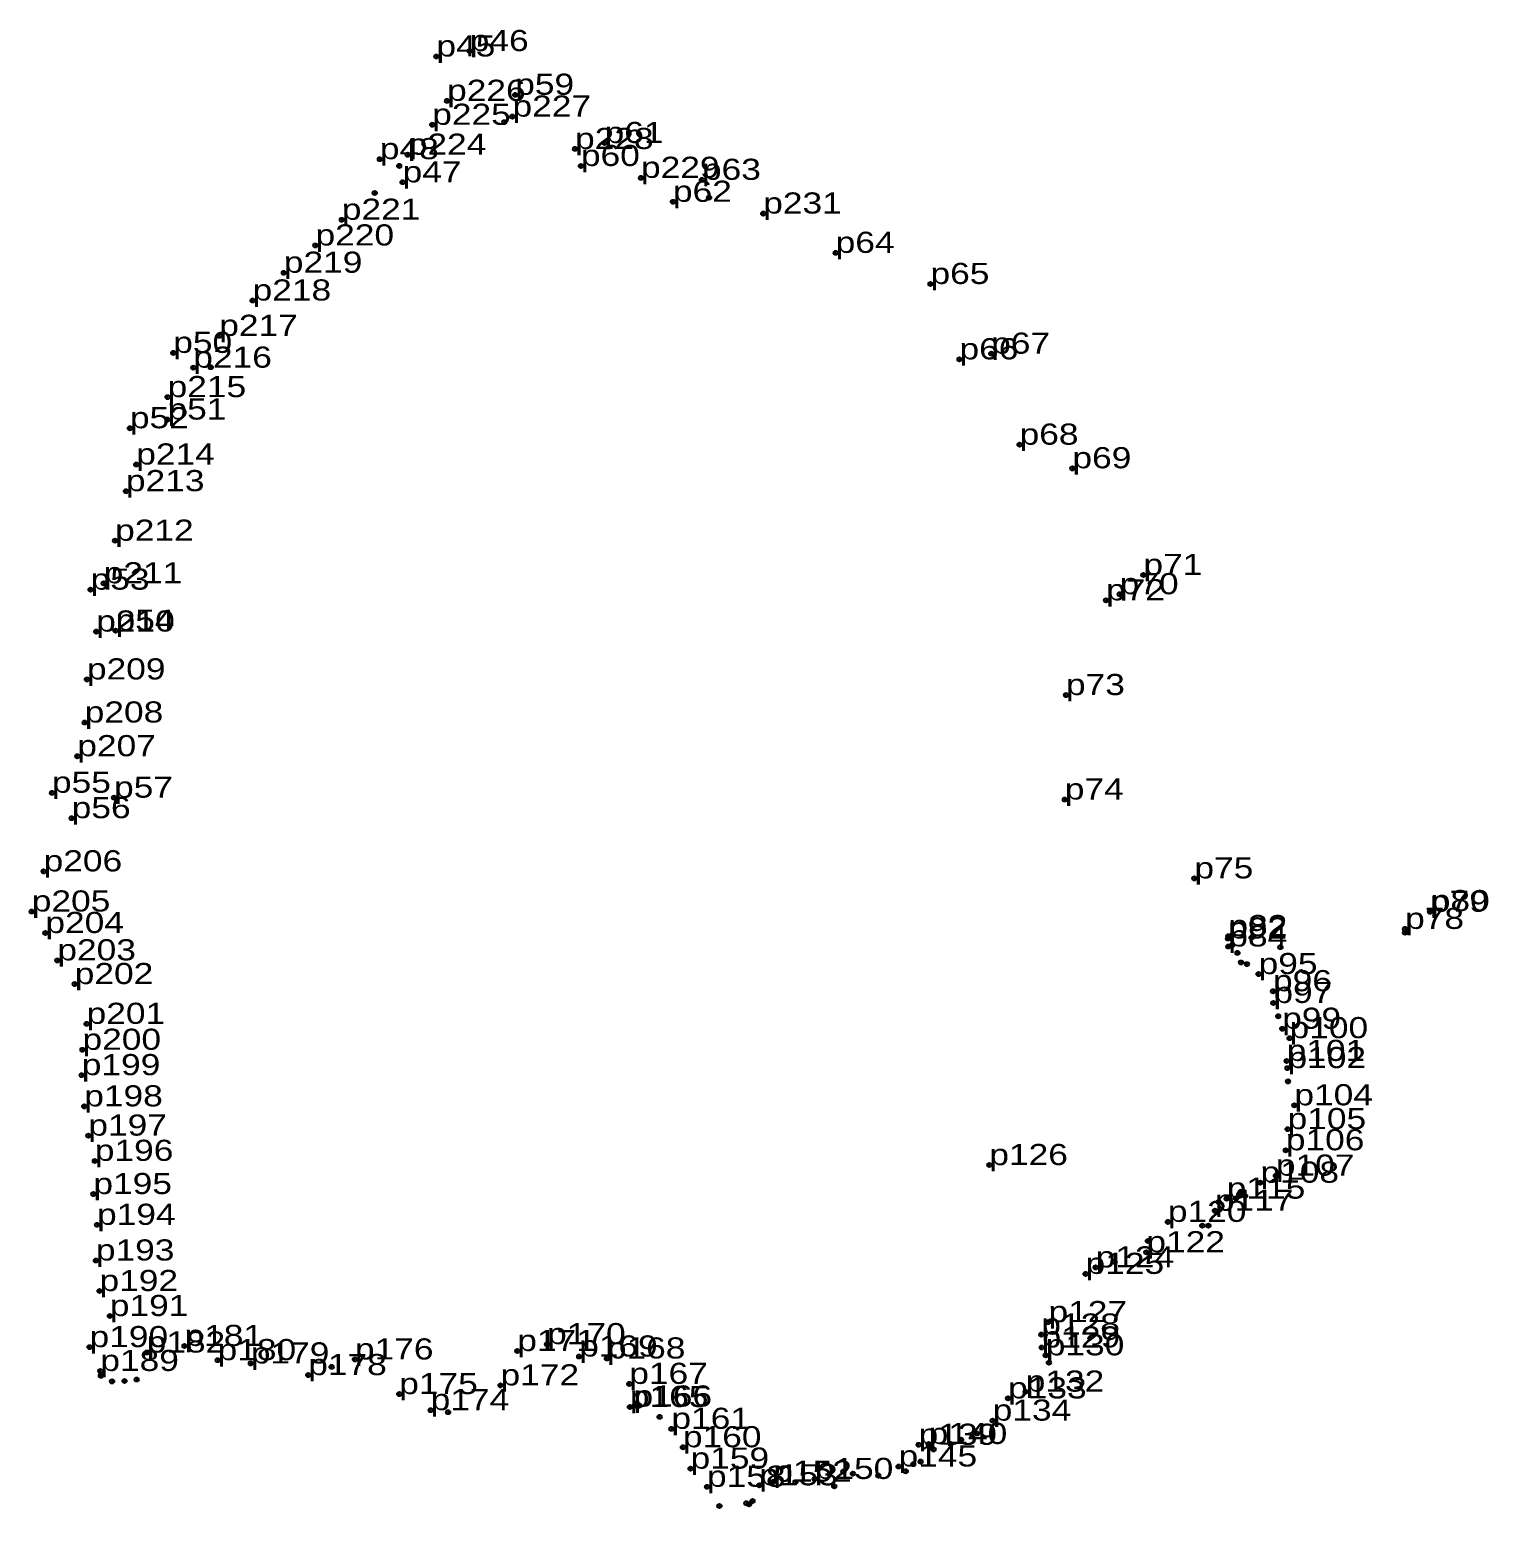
# Model space of a CAD drawing. Header units: metres. Extents: x 548831 to 552800, y 1839318 to 1842627.
# Drawn here: x 552675.6 to 552799.9, y 1839678.4 to 1839804.7 of the extents above; entities that cross this region are included whole.
import ezdxf

# ---------------------------------------------------------------- set-up
doc = ezdxf.new("R2010")
doc.units = ezdxf.units.M
doc.header["$LTSCALE"] = 0.72
doc.header["$PDMODE"] = 32
doc.header["$PDSIZE"] = 0.36
doc.layers.add('12', color=7, linetype='Continuous')
doc.layers.add('7', color=7, linetype='Continuous')

msp = doc.modelspace()

# ---------------------------------------------------------------- linework, layer by layer
at = {"layer": '7'}
for p in [(552713.12, 1839802.86), (552710.28, 1839802.4), (552716.99, 1839799.13), (552711.19, 1839798.62), (552709.92, 1839796.58), (552716.07, 1839796.81), (552716.75, 1839797.28), (552724.61, 1839795.03), (552707.84, 1839794.03), (552722.09, 1839794.53), (552705.46, 1839793.65), (552707.11, 1839793.08), (552722.59, 1839793.07), (552707.4, 1839791.69), (552727.71, 1839792.06), (552732.9, 1839791.89), (552705.03, 1839790.77), (552730.43, 1839790.02), (552733.51, 1839790.37), (552738.12, 1839789.02), (552702.22, 1839788.49), (552699.97, 1839786.3), (552744.29, 1839785.67), (552697.28, 1839783.97), (552752.37, 1839783.02), (552694.62, 1839781.61), (552691.78, 1839778.6), (552687.86, 1839777.15), (552754.84, 1839776.6), (552757.54, 1839777.08), (552689.57, 1839775.89), (552691.06, 1839775.93), (552687.38, 1839773.38), (552687.37, 1839771.47), (552684.17, 1839770.73), (552759.96, 1839769.33), (552684.71, 1839767.64), (552764.46, 1839767.31), (552683.83, 1839765.37), (552682.91, 1839761.15), (552681.94, 1839757.52), (552770.51, 1839758.23), (552680.82, 1839756.98), (552767.33, 1839756.07), (552768.49, 1839756.59), (552681.3, 1839753.41), (552682.95, 1839753.49), (552680.51, 1839749.33), (552763.91, 1839748), (552680.32, 1839745.66), (552679.69, 1839742.79), (552677.53, 1839739.67), (552682.82, 1839739.26), (552763.81, 1839739.1), (552679.21, 1839737.51), (552676.82, 1839732.98), (552774.85, 1839732.38), (552675.81, 1839729.56), (552794.92, 1839729.54), (552794.99, 1839729.59), (552676.97, 1839727.73), (552777.72, 1839727.26), (552777.75, 1839727.46), (552777.75, 1839727.37), (552777.81, 1839727.4), (552777.82, 1839727.41), (552777.83, 1839727.31), (552778.12, 1839727.55), (552779.72, 1839727.33), (552792.8, 1839728.08), (552792.8, 1839727.76), (552777.74, 1839726.58), (552778.06, 1839726.67), (552778.52, 1839726.04), (552782.18, 1839726.52), (552677.99, 1839725.39), (552778.83, 1839725.22), (552779.33, 1839725.08), (552679.47, 1839723.38), (552780.32, 1839724.23), (552781.55, 1839722.77), (552781.58, 1839721.77), (552781.99, 1839720.64), (552680.48, 1839719.99), (552782.33, 1839719.57), (552782.96, 1839718.77), (552680.13, 1839717.78), (552782.71, 1839716.83), (552680.07, 1839715.62), (552782.78, 1839716.22), (552782.83, 1839715.09), (552680.28, 1839712.96), (552783.37, 1839713.05), (552680.63, 1839710.47), (552782.79, 1839711.02), (552782.64, 1839709.22), (552681.18, 1839708.31), (552757.38, 1839707.97), (552781.79, 1839707.07), (552681.06, 1839705.49), (552778.67, 1839705.46), (552778.71, 1839705.53), (552778.78, 1839705.52), (552778.8, 1839705.68), (552780.48, 1839706.46), (552776.93, 1839704.81), (552777.61, 1839705.1), (552778.39, 1839705.13), (552779.17, 1839705.32), (552681.37, 1839702.87), (552772.59, 1839703.12), (552776.6, 1839704.07), (552775.52, 1839702.8), (552776.05, 1839702.8), (552770.76, 1839700.53), (552770.89, 1839701.49), (552681.27, 1839699.83), (552766.44, 1839699.24), (552768.06, 1839699.71), (552765.58, 1839698.69), (552681.58, 1839697.23), (552682.46, 1839695.1), (552762.42, 1839694.58), (552761.81, 1839693.52), (552680.73, 1839692.45), (552685.61, 1839691.99), (552688.82, 1839692.55), (552717.17, 1839692.12), (552719.71, 1839692.7), (552722.44, 1839691.65), (552724.8, 1839691.48), (552761.84, 1839692.42), (552762.19, 1839691.75), (552681.65, 1839690.41), (552691.65, 1839691.34), (552694.47, 1839691.06), (552701.35, 1839690.77), (552703.34, 1839691.4), (552762.46, 1839691.13), (552681.69, 1839690.02), (552681.7, 1839690.01), (552681.71, 1839690.02), (552682.65, 1839689.53), (552683.71, 1839689.57), (552684.75, 1839689.69), (552699.36, 1839690.07), (552715.74, 1839689.19), (552726.71, 1839689.32), (552707.11, 1839688.45), (552758.98, 1839688.09), (552760.48, 1839688.66), (552709.79, 1839687.08), (552711.28, 1839686.91), (552726.76, 1839687.35), (552727.07, 1839687.39), (552727.3, 1839687.64), (552727.56, 1839687.47), (552729.29, 1839686.51), (552730.3, 1839685.49), (552757.67, 1839686.19), (552731.28, 1839683.92), (552751.36, 1839684.13), (552752.22, 1839684.2), (552754.1, 1839684.2), (552754.98, 1839684.56), (552756.32, 1839685.09), (552751.53, 1839682.7), (552752.35, 1839683.87), (552752.64, 1839683.74), (552731.93, 1839682.1), (552744.95, 1839681.85), (552745.76, 1839681.67), (552747.93, 1839681.51), (552749.65, 1839682.28), (552750.26, 1839681.88), (552750.91, 1839682.48), (552733.33, 1839680.55), (552737.78, 1839680.68), (552738.97, 1839680.99), (552740.87, 1839680.95), (552742.51, 1839681.22), (552744.17, 1839680.59), (552734.39, 1839678.92), (552736.69, 1839679.15), (552736.92, 1839679.06), (552737.21, 1839679.34)]:
    msp.add_point(p, dxfattribs=at)

# ---------------------------------------------------------------- texts
at = {"layer": '12', "width": 1.25}
for s, p in [('p45', (552710.28, 1839802.4)), ('p45', (552710.28, 1839802.4)), ('p45', (552710.28, 1839802.4)), ('p45', (552710.28, 1839802.4)), ('p46', (552713.12, 1839802.86)), ('p46', (552713.12, 1839802.86)), ('p46', (552713.12, 1839802.86)), ('p46', (552713.12, 1839802.86)), ('p226', (552711.19, 1839798.62)), ('p226', (552711.19, 1839798.62)), ('p226', (552711.19, 1839798.62)), ('p226', (552711.19, 1839798.62)), ('p59', (552716.99, 1839799.14)), ('p59', (552716.99, 1839799.14)), ('p59', (552716.99, 1839799.14)), ('p59', (552716.99, 1839799.14)), ('p227', (552716.76, 1839797.28)), ('p227', (552716.76, 1839797.28)), ('p227', (552716.76, 1839797.28)), ('p227', (552716.76, 1839797.28)), ('p225', (552709.92, 1839796.58)), ('p225', (552709.92, 1839796.58)), ('p225', (552709.92, 1839796.58)), ('p225', (552709.92, 1839796.58)), ('p58', (552716.07, 1839796.81)), ('p58', (552716.07, 1839796.81)), ('p58', (552716.07, 1839796.81)), ('p58', (552716.07, 1839796.81)), ('p61', (552724.61, 1839795.03)), ('p61', (552724.61, 1839795.03)), ('p61', (552724.61, 1839795.03)), ('p61', (552724.61, 1839795.03)), ('p48', (552705.46, 1839793.65)), ('p48', (552705.46, 1839793.65)), ('p48', (552705.46, 1839793.65)), ('p48', (552705.46, 1839793.65)), ('p224', (552707.84, 1839794.03)), ('p224', (552707.84, 1839794.03)), ('p224', (552707.84, 1839794.03)), ('p224', (552707.84, 1839794.03)), ('p228', (552722.09, 1839794.52)), ('p228', (552722.09, 1839794.52)), ('p228', (552722.09, 1839794.52)), ('p228', (552722.09, 1839794.52)), ('p223', (552707.11, 1839793.08)), ('p223', (552707.11, 1839793.08)), ('p223', (552707.11, 1839793.08)), ('p223', (552707.11, 1839793.08)), ('p60', (552722.59, 1839793.07)), ('p60', (552722.59, 1839793.07)), ('p60', (552722.59, 1839793.07)), ('p60', (552722.59, 1839793.07)), ('p47', (552707.4, 1839791.68)), ('p47', (552707.4, 1839791.68)), ('p47', (552707.4, 1839791.68)), ('p47', (552707.4, 1839791.68)), ('p229', (552727.71, 1839792.06)), ('p229', (552727.71, 1839792.06)), ('p229', (552727.71, 1839792.06)), ('p229', (552727.71, 1839792.06)), ('p63', (552732.9, 1839791.89)), ('p63', (552732.9, 1839791.89)), ('p63', (552732.9, 1839791.89)), ('p63', (552732.9, 1839791.89)), ('p222', (552705.02, 1839790.77)), ('p222', (552705.02, 1839790.77)), ('p222', (552705.02, 1839790.77)), ('p222', (552705.02, 1839790.77)), ('p62', (552730.43, 1839790.02)), ('p62', (552730.43, 1839790.02)), ('p62', (552730.43, 1839790.02)), ('p62', (552730.43, 1839790.02)), ('p230', (552733.51, 1839790.37)), ('p230', (552733.51, 1839790.37)), ('p230', (552733.51, 1839790.37)), ('p230', (552733.51, 1839790.37)), ('p221', (552702.22, 1839788.49)), ('p221', (552702.22, 1839788.49)), ('p221', (552702.22, 1839788.49)), ('p221', (552702.22, 1839788.49)), ('p231', (552738.12, 1839789.02)), ('p231', (552738.12, 1839789.02)), ('p231', (552738.12, 1839789.02)), ('p231', (552738.12, 1839789.02)), ('p220', (552699.98, 1839786.3)), ('p220', (552699.98, 1839786.3)), ('p220', (552699.98, 1839786.3)), ('p220', (552699.98, 1839786.3)), ('p64', (552744.29, 1839785.67)), ('p64', (552744.29, 1839785.67)), ('p64', (552744.29, 1839785.67)), ('p64', (552744.29, 1839785.67)), ('p219', (552697.28, 1839783.98)), ('p219', (552697.28, 1839783.98)), ('p219', (552697.28, 1839783.98)), ('p219', (552697.28, 1839783.98)), ('p65', (552752.37, 1839783.02)), ('p65', (552752.37, 1839783.02)), ('p65', (552752.37, 1839783.02)), ('p65', (552752.37, 1839783.02)), ('p218', (552694.62, 1839781.61)), ('p218', (552694.62, 1839781.61)), ('p218', (552694.62, 1839781.61)), ('p218', (552694.62, 1839781.61)), ('p217', (552691.78, 1839778.6)), ('p217', (552691.78, 1839778.6)), ('p217', (552691.78, 1839778.6)), ('p217', (552691.78, 1839778.6)), ('p50', (552687.86, 1839777.15)), ('p50', (552687.86, 1839777.15)), ('p50', (552687.86, 1839777.15)), ('p50', (552687.86, 1839777.15)), ('p67', (552757.54, 1839777.08)), ('p67', (552757.54, 1839777.08)), ('p67', (552757.54, 1839777.08)), ('p67', (552757.54, 1839777.08)), ('p216', (552689.57, 1839775.89)), ('p216', (552689.57, 1839775.89)), ('p216', (552689.57, 1839775.89)), ('p216', (552689.57, 1839775.89)), ('p49', (552691.06, 1839775.93)), ('p49', (552691.06, 1839775.93)), ('p49', (552691.06, 1839775.93)), ('p49', (552691.06, 1839775.93)), ('p66', (552754.84, 1839776.6)), ('p66', (552754.84, 1839776.6)), ('p66', (552754.84, 1839776.6)), ('p66', (552754.84, 1839776.6)), ('p215', (552687.38, 1839773.38)), ('p215', (552687.38, 1839773.38)), ('p215', (552687.38, 1839773.38)), ('p215', (552687.38, 1839773.38)), ('p52', (552684.17, 1839770.73)), ('p52', (552684.17, 1839770.73)), ('p52', (552684.17, 1839770.73)), ('p52', (552684.17, 1839770.73)), ('p51', (552687.37, 1839771.47)), ('p51', (552687.37, 1839771.47)), ('p51', (552687.37, 1839771.47)), ('p51', (552687.37, 1839771.47)), ('p68', (552759.96, 1839769.33)), ('p68', (552759.96, 1839769.33)), ('p68', (552759.96, 1839769.33)), ('p68', (552759.96, 1839769.33)), ('p214', (552684.71, 1839767.64)), ('p214', (552684.71, 1839767.64)), ('p214', (552684.71, 1839767.64)), ('p214', (552684.71, 1839767.64)), ('p69', (552764.46, 1839767.32)), ('p69', (552764.46, 1839767.32)), ('p69', (552764.46, 1839767.32)), ('p69', (552764.46, 1839767.32)), ('p213', (552683.83, 1839765.37)), ('p213', (552683.83, 1839765.37)), ('p213', (552683.83, 1839765.37)), ('p213', (552683.83, 1839765.37)), ('p212', (552682.91, 1839761.15)), ('p212', (552682.91, 1839761.15)), ('p212', (552682.91, 1839761.15)), ('p212', (552682.91, 1839761.15)), ('p71', (552770.51, 1839758.23)), ('p71', (552770.51, 1839758.23)), ('p71', (552770.51, 1839758.23)), ('p71', (552770.51, 1839758.23)), ('p53', (552680.82, 1839756.98)), ('p53', (552680.82, 1839756.98)), ('p53', (552680.82, 1839756.98)), ('p53', (552680.82, 1839756.98)), ('p211', (552681.94, 1839757.52)), ('p211', (552681.94, 1839757.52)), ('p211', (552681.94, 1839757.52)), ('p211', (552681.94, 1839757.52)), ('p72', (552767.33, 1839756.07)), ('p72', (552767.33, 1839756.07)), ('p72', (552767.33, 1839756.07)), ('p72', (552767.33, 1839756.07)), ('p70', (552768.49, 1839756.59)), ('p70', (552768.49, 1839756.59)), ('p70', (552768.49, 1839756.59)), ('p70', (552768.49, 1839756.59)), ('p210', (552681.3, 1839753.41)), ('p210', (552681.3, 1839753.41)), ('p210', (552681.3, 1839753.41)), ('p210', (552681.3, 1839753.41)), ('p54', (552682.95, 1839753.49)), ('p54', (552682.95, 1839753.49)), ('p54', (552682.95, 1839753.49)), ('p54', (552682.95, 1839753.49)), ('p209', (552680.51, 1839749.33)), ('p209', (552680.51, 1839749.33)), ('p209', (552680.51, 1839749.33)), ('p209', (552680.51, 1839749.33)), ('p73', (552763.91, 1839748)), ('p73', (552763.91, 1839748)), ('p73', (552763.91, 1839748)), ('p73', (552763.91, 1839748)), ('p208', (552680.32, 1839745.66)), ('p208', (552680.32, 1839745.66)), ('p208', (552680.32, 1839745.66)), ('p208', (552680.32, 1839745.66)), ('p207', (552679.69, 1839742.79)), ('p207', (552679.69, 1839742.79)), ('p207', (552679.69, 1839742.79)), ('p207', (552679.69, 1839742.79)), ('p55', (552677.53, 1839739.68)), ('p55', (552677.53, 1839739.68)), ('p55', (552677.53, 1839739.68)), ('p55', (552677.53, 1839739.68)), ('p57', (552682.82, 1839739.26)), ('p57', (552682.82, 1839739.26)), ('p57', (552682.82, 1839739.26)), ('p57', (552682.82, 1839739.26)), ('p74', (552763.81, 1839739.1)), ('p74', (552763.81, 1839739.1)), ('p74', (552763.81, 1839739.1)), ('p74', (552763.81, 1839739.1)), ('p56', (552679.21, 1839737.51)), ('p56', (552679.21, 1839737.51)), ('p56', (552679.21, 1839737.51)), ('p56', (552679.21, 1839737.51)), ('p206', (552676.82, 1839732.98)), ('p206', (552676.82, 1839732.98)), ('p206', (552676.82, 1839732.98)), ('p206', (552676.82, 1839732.98)), ('p75', (552774.85, 1839732.38)), ('p75', (552774.85, 1839732.38)), ('p75', (552774.85, 1839732.38)), ('p75', (552774.85, 1839732.38)), ('p205', (552675.81, 1839729.56)), ('p205', (552675.81, 1839729.56)), ('p205', (552675.81, 1839729.56)), ('p205', (552675.81, 1839729.56)), ('p79', (552794.92, 1839729.54)), ('p79', (552794.92, 1839729.54)), ('p79', (552794.92, 1839729.54)), ('p79', (552794.92, 1839729.54)), ('p80', (552794.99, 1839729.59)), ('p80', (552794.99, 1839729.59)), ('p80', (552794.99, 1839729.59)), ('p80', (552794.99, 1839729.59)), ('p204', (552676.97, 1839727.73)), ('p204', (552676.97, 1839727.73)), ('p204', (552676.97, 1839727.73)), ('p204', (552676.97, 1839727.73)), ('p78', (552792.8, 1839728.08)), ('p78', (552792.8, 1839728.08)), ('p78', (552792.8, 1839728.08)), ('p78', (552792.8, 1839728.08)), ('p77', (552792.8, 1839727.76)), ('p77', (552792.8, 1839727.76)), ('p77', (552792.8, 1839727.76)), ('p77', (552792.8, 1839727.76)), ('p92', (552777.72, 1839727.26)), ('p92', (552777.72, 1839727.26)), ('p92', (552777.72, 1839727.26)), ('p92', (552777.72, 1839727.26)), ('p84', (552777.74, 1839726.58)), ('p84', (552777.74, 1839726.58)), ('p84', (552777.74, 1839726.58)), ('p84', (552777.74, 1839726.58)), ('p82', (552777.75, 1839727.46)), ('p82', (552777.75, 1839727.46)), ('p82', (552777.75, 1839727.46)), ('p82', (552777.75, 1839727.46)), ('p83', (552777.75, 1839727.37)), ('p83', (552777.75, 1839727.37)), ('p83', (552777.75, 1839727.37)), ('p83', (552777.75, 1839727.37)), ('p89', (552777.81, 1839727.4)), ('p89', (552777.81, 1839727.4)), ('p89', (552777.81, 1839727.4)), ('p89', (552777.81, 1839727.4)), ('p90', (552777.82, 1839727.41)), ('p90', (552777.82, 1839727.41)), ('p90', (552777.82, 1839727.41)), ('p90', (552777.82, 1839727.41)), ('p91', (552777.83, 1839727.31)), ('p91', (552777.83, 1839727.31)), ('p91', (552777.83, 1839727.31)), ('p91', (552777.83, 1839727.31)), ('p93', (552778.06, 1839726.67)), ('p93', (552778.06, 1839726.67)), ('p93', (552778.06, 1839726.67)), ('p93', (552778.06, 1839726.67)), ('p88', (552778.12, 1839727.55)), ('p88', (552778.12, 1839727.55)), ('p88', (552778.12, 1839727.55)), ('p88', (552778.12, 1839727.55)), ('p76', (552779.72, 1839727.33)), ('p76', (552779.72, 1839727.33)), ('p76', (552779.72, 1839727.33)), ('p76', (552779.72, 1839727.33)), ('p86', (552782.18, 1839726.52)), ('p86', (552782.18, 1839726.52)), ('p86', (552782.18, 1839726.52)), ('p86', (552782.18, 1839726.52)), ('p203', (552677.99, 1839725.4)), ('p203', (552677.99, 1839725.4)), ('p203', (552677.99, 1839725.4)), ('p203', (552677.99, 1839725.4)), ('p87', (552778.52, 1839726.04)), ('p87', (552778.52, 1839726.04)), ('p87', (552778.52, 1839726.04)), ('p87', (552778.52, 1839726.04)), ('p94', (552778.83, 1839725.22)), ('p94', (552778.83, 1839725.22)), ('p94', (552778.83, 1839725.22)), ('p94', (552778.83, 1839725.22)), ('p85', (552779.33, 1839725.08)), ('p85', (552779.33, 1839725.08)), ('p85', (552779.33, 1839725.08)), ('p85', (552779.33, 1839725.08)), ('p95', (552780.32, 1839724.23)), ('p95', (552780.32, 1839724.23)), ('p95', (552780.32, 1839724.23)), ('p95', (552780.32, 1839724.23)), ('p202', (552679.47, 1839723.38)), ('p202', (552679.47, 1839723.38)), ('p202', (552679.47, 1839723.38)), ('p202', (552679.47, 1839723.38)), ('p96', (552781.55, 1839722.77)), ('p96', (552781.55, 1839722.77)), ('p96', (552781.55, 1839722.77)), ('p96', (552781.55, 1839722.77)), ('p97', (552781.58, 1839721.77)), ('p97', (552781.58, 1839721.77)), ('p97', (552781.58, 1839721.77)), ('p97', (552781.58, 1839721.77)), ('p98', (552781.99, 1839720.64)), ('p98', (552781.99, 1839720.64)), ('p98', (552781.99, 1839720.64)), ('p98', (552781.99, 1839720.64)), ('p201', (552680.48, 1839719.99)), ('p201', (552680.48, 1839719.99)), ('p201', (552680.48, 1839719.99)), ('p201', (552680.48, 1839719.99)), ('p99', (552782.33, 1839719.57)), ('p99', (552782.33, 1839719.57)), ('p99', (552782.33, 1839719.57)), ('p99', (552782.33, 1839719.57)), ('p200', (552680.13, 1839717.78)), ('p200', (552680.13, 1839717.78)), ('p200', (552680.13, 1839717.78)), ('p200', (552680.13, 1839717.78)), ('p100', (552782.96, 1839718.77)), ('p100', (552782.96, 1839718.77)), ('p100', (552782.96, 1839718.77)), ('p100', (552782.96, 1839718.77)), ('p101', (552782.71, 1839716.83)), ('p101', (552782.71, 1839716.83)), ('p101', (552782.71, 1839716.83)), ('p101', (552782.71, 1839716.83)), ('p199', (552680.07, 1839715.62)), ('p199', (552680.07, 1839715.62)), ('p199', (552680.07, 1839715.62)), ('p199', (552680.07, 1839715.62)), ('p102', (552782.78, 1839716.22)), ('p102', (552782.78, 1839716.22)), ('p102', (552782.78, 1839716.22)), ('p102', (552782.78, 1839716.22)), ('p103', (552782.83, 1839715.09)), ('p103', (552782.83, 1839715.09)), ('p103', (552782.83, 1839715.09)), ('p103', (552782.83, 1839715.09)), ('p198', (552680.28, 1839712.96)), ('p198', (552680.28, 1839712.96)), ('p198', (552680.28, 1839712.96)), ('p198', (552680.28, 1839712.96)), ('p104', (552783.37, 1839713.05)), ('p104', (552783.37, 1839713.05)), ('p104', (552783.37, 1839713.05)), ('p104', (552783.37, 1839713.05)), ('p197', (552680.63, 1839710.47)), ('p197', (552680.63, 1839710.47)), ('p197', (552680.63, 1839710.47)), ('p197', (552680.63, 1839710.47)), ('p105', (552782.79, 1839711.02)), ('p105', (552782.79, 1839711.02)), ('p105', (552782.79, 1839711.02)), ('p105', (552782.79, 1839711.02)), ('p106', (552782.64, 1839709.22)), ('p106', (552782.64, 1839709.22)), ('p106', (552782.64, 1839709.22)), ('p106', (552782.64, 1839709.22)), ('p196', (552681.18, 1839708.32)), ('p196', (552681.18, 1839708.32)), ('p196', (552681.18, 1839708.32)), ('p196', (552681.18, 1839708.32)), ('p126', (552757.38, 1839707.96)), ('p126', (552757.38, 1839707.96)), ('p126', (552757.38, 1839707.96)), ('p126', (552757.38, 1839707.96)), ('p108', (552780.48, 1839706.46)), ('p108', (552780.48, 1839706.46)), ('p108', (552780.48, 1839706.46)), ('p108', (552780.48, 1839706.46)), ('p107', (552781.79, 1839707.06)), ('p107', (552781.79, 1839707.06)), ('p107', (552781.79, 1839707.06)), ('p107', (552781.79, 1839707.06)), ('p195', (552681.06, 1839705.49)), ('p195', (552681.06, 1839705.49)), ('p195', (552681.06, 1839705.49)), ('p195', (552681.06, 1839705.49)), ('p115', (552777.61, 1839705.1)), ('p115', (552777.61, 1839705.1)), ('p115', (552777.61, 1839705.1)), ('p115', (552777.61, 1839705.1)), ('p114', (552778.38, 1839705.13)), ('p114', (552778.38, 1839705.13)), ('p114', (552778.38, 1839705.13)), ('p114', (552778.38, 1839705.13)), ('p110', (552778.67, 1839705.46)), ('p110', (552778.67, 1839705.46)), ('p110', (552778.67, 1839705.46)), ('p110', (552778.67, 1839705.46)), ('p111', (552778.72, 1839705.53)), ('p111', (552778.72, 1839705.53)), ('p111', (552778.72, 1839705.53)), ('p111', (552778.72, 1839705.53)), ('p112', (552778.78, 1839705.52)), ('p112', (552778.78, 1839705.52)), ('p112', (552778.78, 1839705.52)), ('p112', (552778.78, 1839705.52)), ('p113', (552778.8, 1839705.68)), ('p113', (552778.8, 1839705.68)), ('p113', (552778.8, 1839705.68)), ('p113', (552778.8, 1839705.68)), ('p109', (552779.17, 1839705.32)), ('p109', (552779.17, 1839705.32)), ('p109', (552779.17, 1839705.32)), ('p109', (552779.17, 1839705.32)), ('p117', (552776.6, 1839704.07)), ('p117', (552776.6, 1839704.07)), ('p117', (552776.6, 1839704.07)), ('p117', (552776.6, 1839704.07)), ('p116', (552776.93, 1839704.81)), ('p116', (552776.93, 1839704.81)), ('p116', (552776.93, 1839704.81)), ('p116', (552776.93, 1839704.81)), ('p194', (552681.37, 1839702.87)), ('p194', (552681.37, 1839702.87)), ('p194', (552681.37, 1839702.87)), ('p194', (552681.37, 1839702.87)), ('p120', (552772.59, 1839703.12)), ('p120', (552772.59, 1839703.12)), ('p120', (552772.59, 1839703.12)), ('p120', (552772.59, 1839703.12)), ('p119', (552775.52, 1839702.8)), ('p119', (552775.52, 1839702.8)), ('p119', (552775.52, 1839702.8)), ('p119', (552775.52, 1839702.8)), ('p118', (552776.05, 1839702.8)), ('p118', (552776.05, 1839702.8)), ('p118', (552776.05, 1839702.8)), ('p118', (552776.05, 1839702.8)), ('p121', (552770.89, 1839701.5)), ('p121', (552770.89, 1839701.5)), ('p121', (552770.89, 1839701.5)), ('p121', (552770.89, 1839701.5)), ('p122', (552770.76, 1839700.53)), ('p122', (552770.76, 1839700.53)), ('p122', (552770.76, 1839700.53)), ('p122', (552770.76, 1839700.53)), ('p193', (552681.27, 1839699.83)), ('p193', (552681.27, 1839699.83)), ('p193', (552681.27, 1839699.83)), ('p193', (552681.27, 1839699.83)), ('p125', (552765.58, 1839698.69)), ('p125', (552765.58, 1839698.69)), ('p125', (552765.58, 1839698.69)), ('p125', (552765.58, 1839698.69)), ('p124', (552766.44, 1839699.24)), ('p124', (552766.44, 1839699.24)), ('p124', (552766.44, 1839699.24)), ('p124', (552766.44, 1839699.24)), ('p123', (552768.06, 1839699.71)), ('p123', (552768.06, 1839699.71)), ('p123', (552768.06, 1839699.71)), ('p123', (552768.06, 1839699.71)), ('p192', (552681.58, 1839697.23)), ('p192', (552681.58, 1839697.23)), ('p192', (552681.58, 1839697.23)), ('p192', (552681.58, 1839697.23)), ('p191', (552682.46, 1839695.1)), ('p191', (552682.46, 1839695.1)), ('p191', (552682.46, 1839695.1)), ('p191', (552682.46, 1839695.1)), ('p127', (552762.42, 1839694.58)), ('p127', (552762.42, 1839694.58)), ('p127', (552762.42, 1839694.58)), ('p127', (552762.42, 1839694.58)), ('p190', (552680.73, 1839692.45)), ('p190', (552680.73, 1839692.45)), ('p190', (552680.73, 1839692.45)), ('p190', (552680.73, 1839692.45)), ('p181', (552688.82, 1839692.55)), ('p181', (552688.82, 1839692.55)), ('p181', (552688.82, 1839692.55)), ('p181', (552688.82, 1839692.55)), ('p170', (552719.71, 1839692.7)), ('p170', (552719.71, 1839692.7)), ('p170', (552719.71, 1839692.7)), ('p170', (552719.71, 1839692.7)), ('p128', (552761.81, 1839693.52)), ('p128', (552761.81, 1839693.52)), ('p128', (552761.81, 1839693.52)), ('p128', (552761.81, 1839693.52)), ('p129', (552761.84, 1839692.42)), ('p129', (552761.84, 1839692.42)), ('p129', (552761.84, 1839692.42)), ('p129', (552761.84, 1839692.42)), ('p182', (552685.6, 1839691.99)), ('p182', (552685.6, 1839691.99)), ('p182', (552685.6, 1839691.99)), ('p182', (552685.6, 1839691.99)), ('p180', (552691.64, 1839691.34)), ('p180', (552691.64, 1839691.34)), ('p180', (552691.64, 1839691.34)), ('p180', (552691.64, 1839691.34)), ('p176', (552703.34, 1839691.4)), ('p176', (552703.34, 1839691.4)), ('p176', (552703.34, 1839691.4)), ('p176', (552703.34, 1839691.4)), ('p171', (552717.17, 1839692.12)), ('p171', (552717.17, 1839692.12)), ('p171', (552717.17, 1839692.12)), ('p171', (552717.17, 1839692.12)), ('p169', (552722.44, 1839691.65)), ('p169', (552722.44, 1839691.65)), ('p169', (552722.44, 1839691.65)), ('p169', (552722.44, 1839691.65)), ('p168', (552724.8, 1839691.48)), ('p168', (552724.8, 1839691.48)), ('p168', (552724.8, 1839691.48)), ('p168', (552724.8, 1839691.48)), ('p130', (552762.19, 1839691.75)), ('p130', (552762.19, 1839691.75)), ('p130', (552762.19, 1839691.75)), ('p130', (552762.19, 1839691.75)), ('p131', (552762.46, 1839691.13)), ('p131', (552762.46, 1839691.13)), ('p131', (552762.46, 1839691.13)), ('p131', (552762.46, 1839691.13)), ('p189', (552681.65, 1839690.42)), ('p189', (552681.65, 1839690.42)), ('p189', (552681.65, 1839690.42)), ('p189', (552681.65, 1839690.42)), ('p186', (552681.69, 1839690.02)), ('p186', (552681.69, 1839690.02)), ('p186', (552681.69, 1839690.02)), ('p186', (552681.69, 1839690.02)), ('p187', (552681.7, 1839690.01)), ('p187', (552681.7, 1839690.01)), ('p187', (552681.7, 1839690.01)), ('p187', (552681.7, 1839690.01)), ('p188', (552681.72, 1839690.02)), ('p188', (552681.72, 1839690.02)), ('p188', (552681.72, 1839690.02)), ('p188', (552681.72, 1839690.02)), ('p179', (552694.47, 1839691.06)), ('p179', (552694.47, 1839691.06)), ('p179', (552694.47, 1839691.06)), ('p179', (552694.47, 1839691.06)), ('p178', (552699.36, 1839690.07)), ('p178', (552699.36, 1839690.07)), ('p178', (552699.36, 1839690.07)), ('p178', (552699.36, 1839690.07)), ('p177', (552701.35, 1839690.77)), ('p177', (552701.35, 1839690.77)), ('p177', (552701.35, 1839690.77)), ('p177', (552701.35, 1839690.77)), ('p185', (552682.65, 1839689.53)), ('p185', (552682.65, 1839689.53)), ('p185', (552682.65, 1839689.53)), ('p185', (552682.65, 1839689.53)), ('p184', (552683.71, 1839689.58)), ('p184', (552683.71, 1839689.58)), ('p184', (552683.71, 1839689.58)), ('p184', (552683.71, 1839689.58)), ('p183', (552684.75, 1839689.69)), ('p183', (552684.75, 1839689.69)), ('p183', (552684.75, 1839689.69)), ('p183', (552684.75, 1839689.69)), ('p172', (552715.74, 1839689.19)), ('p172', (552715.74, 1839689.19)), ('p172', (552715.74, 1839689.19)), ('p172', (552715.74, 1839689.19)), ('p167', (552726.71, 1839689.32)), ('p167', (552726.71, 1839689.32)), ('p167', (552726.71, 1839689.32)), ('p167', (552726.71, 1839689.32)), ('p132', (552760.48, 1839688.66)), ('p132', (552760.48, 1839688.66)), ('p132', (552760.48, 1839688.66)), ('p132', (552760.48, 1839688.66)), ('p175', (552707.11, 1839688.45)), ('p175', (552707.11, 1839688.45)), ('p175', (552707.11, 1839688.45)), ('p175', (552707.11, 1839688.45)), ('p165', (552726.76, 1839687.35)), ('p165', (552726.76, 1839687.35)), ('p165', (552726.76, 1839687.35)), ('p165', (552726.76, 1839687.35)), ('p166', (552727.07, 1839687.39)), ('p166', (552727.07, 1839687.39)), ('p166', (552727.07, 1839687.39)), ('p166', (552727.07, 1839687.39)), ('p164', (552727.3, 1839687.64)), ('p164', (552727.3, 1839687.64)), ('p164', (552727.3, 1839687.64)), ('p164', (552727.3, 1839687.64)), ('p163', (552727.56, 1839687.47)), ('p163', (552727.56, 1839687.47)), ('p163', (552727.56, 1839687.47)), ('p163', (552727.56, 1839687.47)), ('p133', (552758.98, 1839688.08)), ('p133', (552758.98, 1839688.08)), ('p133', (552758.98, 1839688.08)), ('p133', (552758.98, 1839688.08)), ('p174', (552709.79, 1839687.08)), ('p174', (552709.79, 1839687.08)), ('p174', (552709.79, 1839687.08)), ('p174', (552709.79, 1839687.08)), ('p173', (552711.28, 1839686.91)), ('p173', (552711.28, 1839686.91)), ('p173', (552711.28, 1839686.91)), ('p173', (552711.28, 1839686.91)), ('p162', (552729.29, 1839686.51)), ('p162', (552729.29, 1839686.51)), ('p162', (552729.29, 1839686.51)), ('p162', (552729.29, 1839686.51)), ('p134', (552757.67, 1839686.19)), ('p134', (552757.67, 1839686.19)), ('p134', (552757.67, 1839686.19)), ('p134', (552757.67, 1839686.19)), ('p161', (552730.3, 1839685.49)), ('p161', (552730.3, 1839685.49)), ('p161', (552730.3, 1839685.49)), ('p161', (552730.3, 1839685.49)), ('p135', (552756.32, 1839685.08)), ('p135', (552756.32, 1839685.08)), ('p135', (552756.32, 1839685.08)), ('p135', (552756.32, 1839685.08)), ('p160', (552731.28, 1839683.92)), ('p160', (552731.28, 1839683.92)), ('p160', (552731.28, 1839683.92)), ('p160', (552731.28, 1839683.92)), ('p139', (552751.36, 1839684.13)), ('p139', (552751.36, 1839684.13)), ('p139', (552751.36, 1839684.13)), ('p139', (552751.36, 1839684.13)), ('p140', (552752.22, 1839684.2)), ('p140', (552752.22, 1839684.2)), ('p140', (552752.22, 1839684.2)), ('p140', (552752.22, 1839684.2)), ('p141', (552752.35, 1839683.88)), ('p141', (552752.35, 1839683.88)), ('p141', (552752.35, 1839683.88)), ('p141', (552752.35, 1839683.88)), ('p138', (552752.64, 1839683.74)), ('p138', (552752.64, 1839683.74)), ('p138', (552752.64, 1839683.74)), ('p138', (552752.64, 1839683.74)), ('p137', (552754.1, 1839684.2)), ('p137', (552754.1, 1839684.2)), ('p137', (552754.1, 1839684.2)), ('p137', (552754.1, 1839684.2)), ('p136', (552754.98, 1839684.56)), ('p136', (552754.98, 1839684.56)), ('p136', (552754.98, 1839684.56)), ('p136', (552754.98, 1839684.56)), ('p145', (552749.65, 1839682.28)), ('p145', (552749.65, 1839682.28)), ('p145', (552749.65, 1839682.28)), ('p145', (552749.65, 1839682.28)), ('p143', (552750.91, 1839682.48)), ('p143', (552750.91, 1839682.48)), ('p143', (552750.91, 1839682.48)), ('p143', (552750.91, 1839682.48)), ('p142', (552751.53, 1839682.7)), ('p142', (552751.53, 1839682.7)), ('p142', (552751.53, 1839682.7)), ('p142', (552751.53, 1839682.7)), ('p159', (552731.93, 1839682.1)), ('p159', (552731.93, 1839682.1)), ('p159', (552731.93, 1839682.1)), ('p159', (552731.93, 1839682.1)), ('p152', (552738.98, 1839680.99)), ('p152', (552738.98, 1839680.99)), ('p152', (552738.98, 1839680.99)), ('p152', (552738.98, 1839680.99)), ('p150', (552742.51, 1839681.22)), ('p150', (552742.51, 1839681.22)), ('p150', (552742.51, 1839681.22)), ('p150', (552742.51, 1839681.22)), ('p148', (552744.95, 1839681.85)), ('p148', (552744.95, 1839681.85)), ('p148', (552744.95, 1839681.85)), ('p148', (552744.95, 1839681.85)), ('p147', (552745.76, 1839681.67)), ('p147', (552745.76, 1839681.67)), ('p147', (552745.76, 1839681.67)), ('p147', (552745.76, 1839681.67)), ('p146', (552747.93, 1839681.51)), ('p146', (552747.93, 1839681.51)), ('p146', (552747.93, 1839681.51)), ('p146', (552747.93, 1839681.51)), ('p144', (552750.26, 1839681.88)), ('p144', (552750.26, 1839681.88)), ('p144', (552750.26, 1839681.88)), ('p144', (552750.26, 1839681.88)), ('p158', (552733.33, 1839680.55)), ('p158', (552733.33, 1839680.55)), ('p158', (552733.33, 1839680.55)), ('p158', (552733.33, 1839680.55)), ('p153', (552737.78, 1839680.68)), ('p153', (552737.78, 1839680.68)), ('p153', (552737.78, 1839680.68)), ('p153', (552737.78, 1839680.68)), ('p151', (552740.87, 1839680.94)), ('p151', (552740.87, 1839680.94)), ('p151', (552740.87, 1839680.94)), ('p151', (552740.87, 1839680.94)), ('p149', (552744.17, 1839680.59)), ('p149', (552744.17, 1839680.59)), ('p149', (552744.17, 1839680.59)), ('p149', (552744.17, 1839680.59)), ('p157', (552734.39, 1839678.92)), ('p157', (552734.39, 1839678.92)), ('p157', (552734.39, 1839678.92)), ('p157', (552734.39, 1839678.92)), ('p156', (552736.69, 1839679.15)), ('p156', (552736.69, 1839679.15)), ('p156', (552736.69, 1839679.15)), ('p156', (552736.69, 1839679.15)), ('p155', (552736.92, 1839679.06)), ('p155', (552736.92, 1839679.06)), ('p155', (552736.92, 1839679.06)), ('p155', (552736.92, 1839679.06)), ('p154', (552737.21, 1839679.34)), ('p154', (552737.21, 1839679.34)), ('p154', (552737.21, 1839679.34)), ('p154', (552737.21, 1839679.34))]:
    msp.add_text(s, height=1.8, dxfattribs=at).set_placement(p)

doc.saveas('drawing.dxf')
